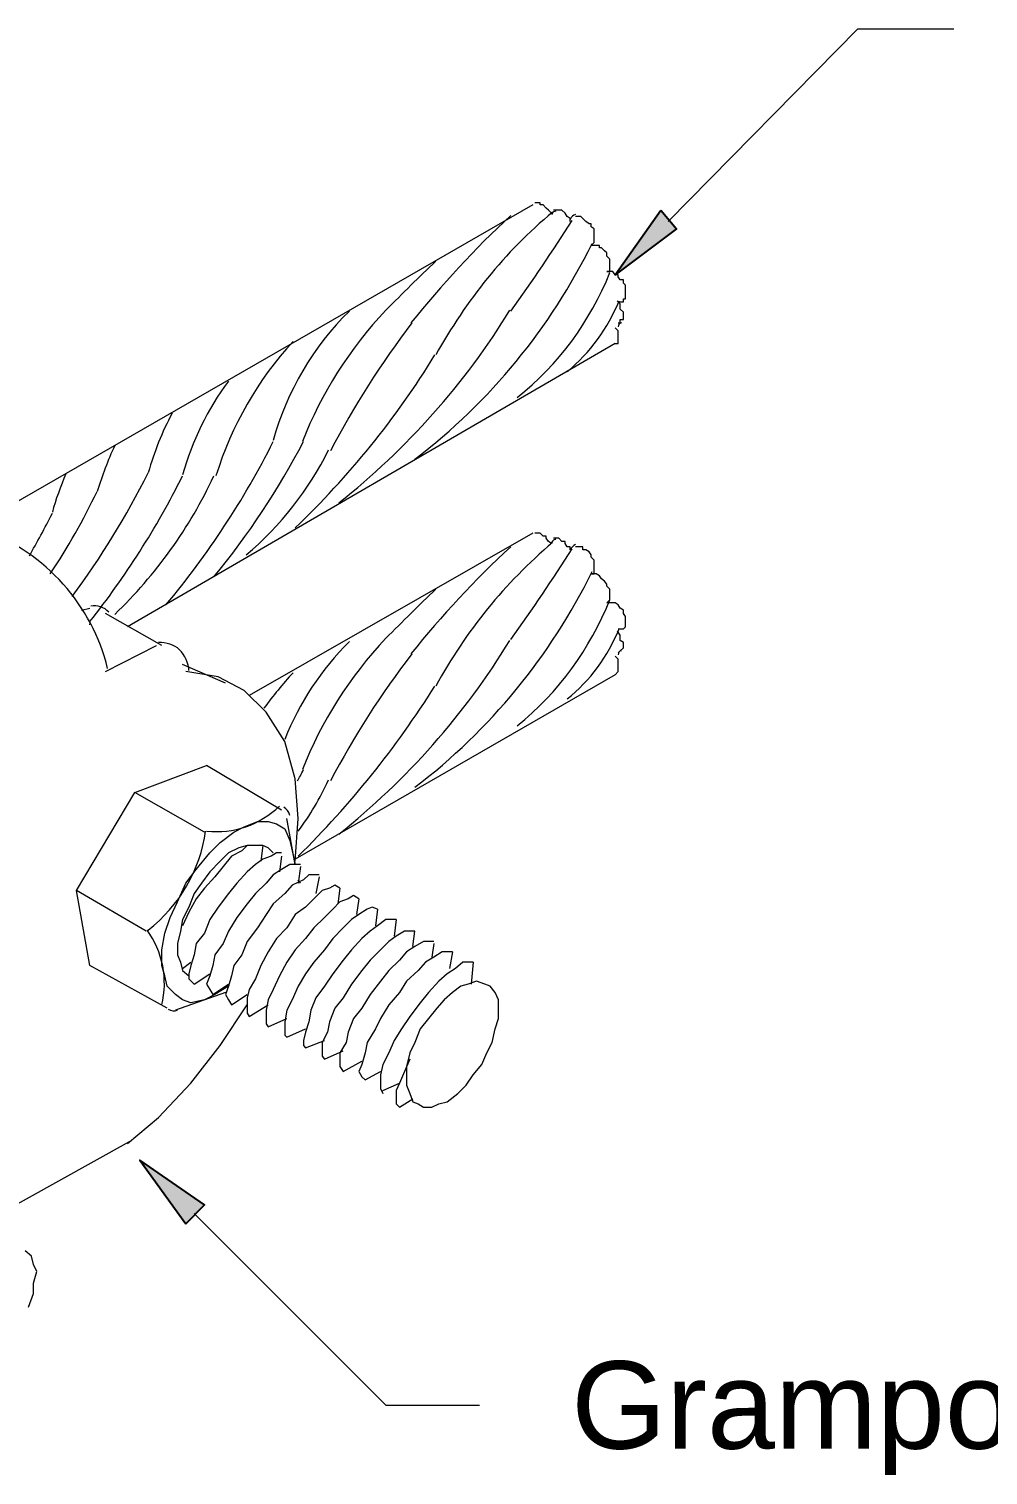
# Model space of a CAD drawing. Header units: millimetres. Extents: x 53 to 176, y -29 to 32.
# Drawn here: x 129.773 to 131.059, y -25.135 to -23.196 of the extents above; entities that cross this region are included whole.
import ezdxf

# ---------------------------------------------------------------- set-up
doc = ezdxf.new("R2010")
doc.units = ezdxf.units.MM
doc.layers.add('16 - Sistema de aterramento', color=6, linetype='Continuous')
doc.styles.add('Arial0', font='arial.ttf', dxfattribs={"height": 3.14658})

msp = doc.modelspace()

# ---------------------------------------------------------------- hatches: boundary and pattern name
at = {"layer": '16 - Sistema de aterramento', "true_color": 0x000007}
for points in [[(130.6203, -23.4389), (130.6413, -23.4641), (130.5589, -23.5255)], [(129.9834, -24.798), (130.0086, -24.7728), (129.922, -24.7128)]]:
    msp.add_hatch(color=7, dxfattribs=at).paths.add_polyline_path(points)

# ---------------------------------------------------------------- linework, layer by layer
at = {"layer": '16 - Sistema de aterramento', "color": 7, "linetype": 'Continuous', "lineweight": 20, "true_color": 0x000007}
for points in [[(130.6301, -23.4543), (130.8843, -23.1959), (131.0128, -23.1959)], [(130.4485, -23.4319), (129.3297, -24.0758), (129.3297, -24.0758)], [(130.4737, -23.4431), (130.4695, -23.4389), (130.4667, -23.4361), (130.4625, -23.4319), (130.4583, -23.4319), (130.4583, -23.4291), (130.4555, -23.4291), (130.4513, -23.4291)], [(130.4988, -23.4543), (130.4988, -23.4501), (130.4946, -23.4473), (130.4918, -23.4431), (130.4877, -23.4389), (130.4835, -23.4389), (130.4807, -23.4389), (130.4765, -23.4389)], [(130.5631, -23.5618), (130.5659, -23.5618), (130.5701, -23.5618), (130.5701, -23.5576), (130.5729, -23.5576), (130.5729, -23.5535), (130.5729, -23.5507), (130.5729, -23.5465), (130.5729, -23.5437), (130.5729, -23.5395), (130.5701, -23.5367), (130.5701, -23.5325), (130.5659, -23.5325), (130.5631, -23.5283), (130.5631, -23.5255), (130.5589, -23.5255), (130.5561, -23.5213), (130.5519, -23.5213), (130.5477, -23.5213), (130.5519, -23.5213), (130.5519, -23.5185), (130.5519, -23.5143), (130.5519, -23.5116), (130.5519, -23.5074), (130.5519, -23.5046), (130.5477, -23.5004), (130.5477, -23.4962), (130.5449, -23.4934), (130.5407, -23.4892), (130.5379, -23.4892), (130.5379, -23.4864), (130.5337, -23.4864), (130.531, -23.4864), (130.5268, -23.4864), (130.531, -23.4822), (130.531, -23.4794), (130.531, -23.4752), (130.531, -23.4724), (130.531, -23.4683), (130.531, -23.4641), (130.5268, -23.4613), (130.5268, -23.4571), (130.524, -23.4571), (130.5198, -23.4543), (130.5156, -23.4501), (130.5128, -23.4473), (130.5086, -23.4473), (130.5058, -23.4473)], [(130.5631, -23.5618), (130.5617, -23.5604), (130.5617, -23.5604)], [(130.5631, -23.5898), (130.5659, -23.5898), (130.5659, -23.5856), (130.5701, -23.5856), (130.5701, -23.5828), (130.5701, -23.5786), (130.5701, -23.5758), (130.5659, -23.5716), (130.5659, -23.5688), (130.5659, -23.5646), (130.5631, -23.5618)], [(130.5589, -23.6177), (130.5631, -23.6177), (130.5631, -23.6149), (130.5631, -23.6107), (130.5631, -23.6079), (130.5631, -23.6037), (130.5631, -23.6009), (130.5589, -23.5968)], [(130.5589, -23.6177), (129.9052, -23.9976), (129.9052, -23.9976)], [(130.4485, -23.8719), (130.0686, -24.0898), (130.0686, -24.0898)], [(130.4737, -23.8859), (130.4695, -23.8831), (130.4667, -23.8789), (130.4667, -23.8761), (130.4625, -23.8761), (130.4583, -23.8719), (130.4555, -23.8719), (130.4513, -23.8719)], [(130.4988, -23.8943), (130.4988, -23.8901), (130.4946, -23.8901), (130.4918, -23.8859), (130.4918, -23.8831), (130.4877, -23.8831), (130.4835, -23.8789), (130.4807, -23.8789), (130.4765, -23.8789)], [(130.5631, -24.0004), (130.5659, -24.0004), (130.5701, -24.0004), (130.5729, -23.9976), (130.5729, -23.9934), (130.5729, -23.9906), (130.5729, -23.9865), (130.5729, -23.9837), (130.5701, -23.9795), (130.5701, -23.9753), (130.5659, -23.9725), (130.5631, -23.9683), (130.5589, -23.9655), (130.5561, -23.9655), (130.5519, -23.9655), (130.5477, -23.9655), (130.5519, -23.9613), (130.5519, -23.9585), (130.5519, -23.9543), (130.5519, -23.9515), (130.5519, -23.9473), (130.5477, -23.9432), (130.5477, -23.9404), (130.5449, -23.9362), (130.5407, -23.9334), (130.5379, -23.9292), (130.5337, -23.9264), (130.531, -23.9264), (130.5268, -23.9264), (130.531, -23.9264), (130.531, -23.9222), (130.531, -23.9194), (130.531, -23.9152), (130.531, -23.911), (130.531, -23.9082), (130.5268, -23.904), (130.5268, -23.9012), (130.524, -23.8971), (130.5198, -23.8943), (130.5156, -23.8943), (130.5156, -23.8901), (130.5128, -23.8901), (130.5086, -23.8901), (130.5058, -23.8901)], [(129.8437, -23.9753), (129.8549, -23.9725), (129.8549, -23.9725)], [(129.9513, -24.0228), (129.8759, -23.9795), (129.8759, -23.9795)], [(130.5631, -24.0046), (130.5617, -24.0032), (130.5617, -24.0032)], [(130.5631, -24.0325), (130.5659, -24.0297), (130.5701, -24.0256), (130.5701, -24.0228), (130.5701, -24.0186), (130.5659, -24.0158), (130.5659, -24.0116), (130.5659, -24.0088), (130.5631, -24.0046)], [(129.8759, -24.0577), (129.9443, -24.0228), (129.9443, -24.0228)], [(130.5589, -24.0619), (130.5631, -24.0577), (130.5631, -24.0549), (130.5631, -24.0507), (130.5631, -24.0479), (130.5631, -24.0437), (130.5631, -24.0409), (130.5589, -24.0367)], [(130.0365, -24.073), (129.9792, -24.0479), (129.9792, -24.0479)], [(130.1301, -24.3119), (130.1343, -24.2546), (130.1301, -24.2016), (130.1161, -24.1513), (130.091, -24.1122), (130.0616, -24.0828), (130.0267, -24.0647), (129.9834, -24.0577)], [(130.5589, -24.0619), (130.1301, -24.3091), (130.1301, -24.3091)], [(129.8549, -24.4516), (129.8368, -24.351), (129.915, -24.2197), (130.0114, -24.1834)], [(130.1119, -24.2435), (130.0114, -24.1834), (130.0114, -24.1834)], [(130.0086, -24.2728), (129.915, -24.2197), (129.915, -24.2197)], [(130.0407, -24.4795), (130.0225, -24.4907), (130.0086, -24.4977), (129.9904, -24.5019), (129.9792, -24.4977), (129.9695, -24.4907), (129.9583, -24.4795), (129.9555, -24.4655), (129.9513, -24.4516), (129.9513, -24.4306), (129.9555, -24.4083), (129.9625, -24.3873), (129.9723, -24.3664), (129.9834, -24.3412), (129.9974, -24.3231), (130.0155, -24.3007), (130.0295, -24.2868), (130.0477, -24.2728), (130.0616, -24.2658), (130.0798, -24.2588), (130.0938, -24.2588), (130.1049, -24.2616), (130.1161, -24.2686), (130.1231, -24.284), (130.1259, -24.2979), (130.1301, -24.3161), (130.1189, -24.2546)], [(130.1008, -24.3007), (130.0938, -24.2937), (130.0868, -24.2909), (130.077, -24.2909), (130.0658, -24.2909), (130.0547, -24.2937), (130.0407, -24.3007), (130.0295, -24.3119), (130.0155, -24.3259), (130.0044, -24.3412), (129.9946, -24.3552), (129.9876, -24.3734), (129.9792, -24.3901), (129.9764, -24.4055), (129.9723, -24.4222), (129.9723, -24.4376), (129.9764, -24.4474), (129.9792, -24.4586), (129.9876, -24.4655)], [(130.0658, -24.2909), (130.0588, -24.2979), (130.0449, -24.3049), (130.0337, -24.3189), (130.0225, -24.3328), (130.0086, -24.3482), (129.9974, -24.3622), (129.9876, -24.3803), (129.9792, -24.3985)], [(130.0658, -24.2909), (130.0588, -24.2979), (130.0449, -24.3049), (130.0337, -24.3189), (130.0225, -24.3328), (130.0086, -24.3482), (129.9974, -24.3622), (129.9876, -24.3803), (129.9792, -24.3985)], [(130.0868, -24.2909), (130.084, -24.3119), (130.084, -24.3119)], [(130.0868, -24.2909), (130.084, -24.3119), (130.084, -24.3119)], [(130.1119, -24.3007), (130.1049, -24.3007), (130.098, -24.3049), (130.0868, -24.3091), (130.077, -24.3161), (130.0658, -24.3259), (130.0519, -24.3412), (130.0407, -24.3552), (130.0267, -24.3734), (130.0155, -24.3901), (130.0086, -24.4083), (129.9974, -24.4222), (129.9946, -24.4376), (129.9904, -24.4516), (129.9876, -24.4627), (129.9876, -24.4697), (129.9946, -24.4767), (130.0155, -24.4627)], [(130.1119, -24.3049), (130.1091, -24.3259), (130.1091, -24.3259)], [(130.1371, -24.3161), (130.1301, -24.3161), (130.1231, -24.3161), (130.1119, -24.3231), (130.1008, -24.3301), (130.091, -24.3412), (130.077, -24.3552), (130.0658, -24.3692), (130.0519, -24.3873), (130.0407, -24.4055), (130.0337, -24.4222), (130.0225, -24.4376), (130.0197, -24.4516), (130.0155, -24.4655), (130.0114, -24.4767), (130.0155, -24.4837), (130.0197, -24.4907)], [(130.1622, -24.3301), (130.158, -24.3301), (130.1482, -24.3301), (130.1413, -24.337), (130.1259, -24.344), (130.1161, -24.3552), (130.1008, -24.3692), (130.091, -24.3831), (130.0798, -24.4013), (130.0658, -24.4194), (130.0588, -24.4376), (130.0477, -24.4516), (130.0449, -24.4655), (130.0407, -24.4795), (130.0365, -24.4907), (130.0407, -24.4977), (130.0449, -24.5046)], [(130.1371, -24.3189), (130.1343, -24.3412), (130.1343, -24.3412)], [(130.1622, -24.3328), (130.158, -24.3552), (130.158, -24.3552)], [(129.9303, -24.4055), (129.8368, -24.351), (129.8368, -24.351)], [(130.1901, -24.3482), (130.1832, -24.344), (130.1762, -24.3482), (130.1664, -24.351), (130.1552, -24.3622), (130.1441, -24.3734), (130.1301, -24.3831), (130.1189, -24.4013), (130.1049, -24.4153), (130.0938, -24.4334), (130.084, -24.4516), (130.077, -24.4697), (130.0686, -24.4837), (130.0658, -24.4949), (130.0658, -24.5046), (130.0658, -24.5158), (130.0686, -24.52)], [(130.1371, -24.3412), (130.1343, -24.337), (130.1343, -24.337)], [(130.1901, -24.3482), (130.1874, -24.3692), (130.1874, -24.3692)], [(130.2153, -24.3622), (130.2083, -24.358), (130.2013, -24.3622), (130.1901, -24.3664), (130.1804, -24.3761), (130.1692, -24.3873), (130.1552, -24.4013), (130.1441, -24.4153), (130.1301, -24.4306), (130.1189, -24.4474), (130.1091, -24.4655), (130.1008, -24.4837), (130.0938, -24.4977), (130.091, -24.5116), (130.091, -24.5228), (130.091, -24.5298), (130.0938, -24.534)], [(130.2404, -24.3761), (130.2334, -24.3734), (130.2265, -24.3761), (130.2153, -24.3831), (130.2055, -24.3901), (130.1943, -24.4013), (130.1804, -24.4153), (130.1692, -24.4306), (130.1552, -24.4474), (130.1441, -24.4627), (130.1343, -24.4795), (130.1259, -24.4977), (130.1189, -24.5116), (130.1161, -24.527), (130.1161, -24.5368), (130.1161, -24.5452), (130.1189, -24.5479)], [(130.2153, -24.3622), (130.2125, -24.3831), (130.2125, -24.3831)], [(130.2656, -24.3901), (130.2586, -24.3901), (130.2516, -24.3901), (130.2404, -24.3985), (130.2307, -24.4055), (130.2195, -24.4153), (130.2055, -24.4306), (130.1943, -24.4446), (130.1804, -24.4627), (130.1692, -24.4795), (130.158, -24.4949), (130.151, -24.5116), (130.1482, -24.527), (130.1441, -24.541), (130.1413, -24.5521), (130.1413, -24.5591), (130.1441, -24.5619)], [(130.2404, -24.3761), (130.2376, -24.3985), (130.2376, -24.3985)], [(130.2656, -24.3901), (130.2628, -24.4125), (130.2628, -24.4125)], [(130.2879, -24.4264), (130.2907, -24.4055), (130.2837, -24.4055), (130.2767, -24.4055), (130.2656, -24.4125), (130.2558, -24.4194), (130.2446, -24.4306), (130.2307, -24.4446), (130.2195, -24.4586), (130.2055, -24.4767), (130.1943, -24.4949), (130.1832, -24.5088), (130.1762, -24.527), (130.1734, -24.541), (130.1664, -24.5549), (130.1664, -24.5661), (130.1664, -24.5731), (130.1692, -24.5773), (130.1943, -24.5661)], [(130.3159, -24.4194), (130.3089, -24.4194), (130.3019, -24.4194), (130.2907, -24.4264), (130.2795, -24.4334), (130.2698, -24.4446), (130.2558, -24.4586), (130.2446, -24.4725), (130.2307, -24.4907), (130.2195, -24.5088), (130.2083, -24.5228), (130.2013, -24.541), (130.1985, -24.5549), (130.1901, -24.5689), (130.1901, -24.5801), (130.1901, -24.5871), (130.1943, -24.594)], [(130.3159, -24.4222), (130.3131, -24.4404), (130.3131, -24.4404)], [(129.9583, -24.5088), (129.8549, -24.4516), (129.8549, -24.4516)], [(129.9792, -24.4558), (129.9904, -24.4474), (129.9904, -24.4474)], [(129.9792, -24.4558), (129.9904, -24.4474), (129.9904, -24.4474)], [(130.341, -24.4334), (130.334, -24.4334), (130.327, -24.4334), (130.3159, -24.4404), (130.3047, -24.4474), (130.2949, -24.4586), (130.2795, -24.4725), (130.2698, -24.4879), (130.2558, -24.5046), (130.2446, -24.5228), (130.2376, -24.5368), (130.2265, -24.5549), (130.2237, -24.5689), (130.2195, -24.5843), (130.2153, -24.594), (130.2195, -24.601), (130.2237, -24.6052)], [(130.3689, -24.4474), (130.3619, -24.4474), (130.355, -24.4474), (130.3452, -24.4558), (130.334, -24.4627), (130.3228, -24.4725), (130.3089, -24.4879), (130.2977, -24.5019), (130.2837, -24.52), (130.2726, -24.5368), (130.2628, -24.5521), (130.2558, -24.5689), (130.2474, -24.5843), (130.2446, -24.5982), (130.2446, -24.6094), (130.2446, -24.6164), (130.2474, -24.6234)], [(130.341, -24.4334), (130.3368, -24.4558), (130.3368, -24.4558)], [(130.3689, -24.4474), (130.3661, -24.4767), (130.3661, -24.4767)], [(130.0365, -24.4879), (129.9695, -24.5116), (129.9695, -24.5116)], [(130.0197, -24.4907), (130.0407, -24.4767), (130.0407, -24.4767)], [(129.9052, -24.6904), (129.9471, -24.6555), (129.9904, -24.6094), (130.0295, -24.5591), (130.0658, -24.5046)], [(130.0449, -24.5046), (130.0658, -24.4907), (130.0658, -24.4907)], [(130.0686, -24.52), (130.0938, -24.5046), (130.0938, -24.5046)], [(130.0938, -24.534), (130.1189, -24.5228), (130.1189, -24.5228)], [(130.1189, -24.5479), (130.1441, -24.5368), (130.1441, -24.5368)], [(130.1441, -24.5619), (130.1692, -24.5521), (130.1692, -24.5521)], [(130.1943, -24.594), (130.2195, -24.5801), (130.2195, -24.5801)], [(130.2837, -24.5773), (130.2767, -24.594), (130.2698, -24.6094), (130.2656, -24.6192), (130.2656, -24.6304), (130.2656, -24.6373), (130.2698, -24.6415), (130.2879, -24.6304)], [(130.2237, -24.6052), (130.2446, -24.594), (130.2446, -24.594)], [(130.2474, -24.6192), (130.2698, -24.6094), (130.2698, -24.6094)], [(129.7222, -24.791), (129.908, -24.6876), (129.908, -24.6876)], [(129.9946, -24.784), (130.2516, -25.041), (130.3773, -25.041)], [(129.7725, -24.9097), (129.7795, -24.8915), (129.7795, -24.8776), (129.7837, -24.8622), (129.7795, -24.8524), (129.7767, -24.8413), (129.7683, -24.8343)]]:
    msp.add_lwpolyline(points, dxfattribs=at)
at = {"layer": '16 - Sistema de aterramento', "color": 7, "linetype": 'Continuous', "lineweight": -2, "true_color": 0x000007}
for points in [[(130.6203, -23.4389), (130.6413, -23.4641), (130.5589, -23.5255)], [(129.9834, -24.798), (130.0086, -24.7728), (129.922, -24.7128)]]:
    msp.add_lwpolyline(points, close=True, dxfattribs=at)
at = {"layer": '16 - Sistema de aterramento', "color": 7, "linetype": 'Continuous', "lineweight": 20, "true_color": 0x000007}
msp.add_lwpolyline([(130.2949, -24.6373), (130.3019, -24.6415), (130.3131, -24.6415), (130.3228, -24.6373), (130.334, -24.6345), (130.348, -24.6234), (130.3592, -24.6122), (130.3689, -24.5982), (130.3801, -24.5843), (130.3871, -24.5689), (130.3941, -24.5549), (130.3983, -24.5368), (130.4025, -24.5228), (130.4025, -24.5088), (130.4025, -24.4977), (130.3983, -24.4879), (130.3913, -24.4795), (130.3843, -24.4767), (130.3731, -24.4725), (130.3619, -24.4767), (130.3522, -24.4795), (130.341, -24.4879), (130.3298, -24.4977), (130.32, -24.5088), (130.3089, -24.5228), (130.2977, -24.5368), (130.2907, -24.5549), (130.2837, -24.5689), (130.2795, -24.5871), (130.2795, -24.601), (130.2795, -24.6122), (130.2837, -24.6234), (130.2879, -24.6345)], close=True, dxfattribs=at)
for points in [[(130.4751, -23.4417), (130.4108, -23.4948), (130.3592, -23.5604), (130.3186, -23.6331)], [(130.4793, -23.4403), (130.4779, -23.4403), (130.4751, -23.4417), (130.4737, -23.4445)], [(130.4192, -23.4459), (130.3703, -23.4906), (130.327, -23.5395), (130.2851, -23.5898)], [(130.4192, -23.5744), (130.4485, -23.5339), (130.4751, -23.4934), (130.5016, -23.4529)], [(130.5058, -23.4445), (130.503, -23.4459), (130.5002, -23.4473), (130.4988, -23.4515)], [(130.2907, -23.7727), (130.3913, -23.6959), (130.4723, -23.5968), (130.5282, -23.4836)], [(130.3186, -23.5074), (130.2963, -23.5283), (130.274, -23.5507), (130.2516, -23.573)], [(130.4276, -23.6903), (130.4835, -23.6456), (130.5254, -23.5884), (130.5519, -23.5227)], [(130.2027, -23.5744), (130.1538, -23.6219), (130.1189, -23.682), (130.1008, -23.7476)], [(130.2516, -23.573), (130.2027, -23.6247), (130.165, -23.6848), (130.1399, -23.749)], [(130.1887, -23.8314), (130.2795, -23.7588), (130.3578, -23.6722), (130.4178, -23.573)], [(130.4946, -23.6554), (130.5254, -23.6303), (130.5491, -23.5968), (130.5645, -23.5604)], [(130.2865, -23.5898), (130.246, -23.6442), (130.2083, -23.7015), (130.1776, -23.7616)], [(130.5673, -23.5898), (130.5645, -23.5912), (130.5631, -23.5926), (130.5631, -23.5954)], [(130.1273, -23.6149), (130.0798, -23.6666), (130.0449, -23.728), (130.0239, -23.7951)], [(130.1301, -23.8649), (130.2013, -23.7965), (130.2656, -23.7183), (130.3172, -23.6331)], [(130.0407, -23.668), (130.0128, -23.7057), (129.9918, -23.749), (129.9792, -23.7937)], [(129.9653, -23.7113), (129.9513, -23.7364), (129.9415, -23.763), (129.9331, -23.7909)], [(129.9569, -23.9683), (130.0128, -23.9012), (130.0616, -23.8272), (130.1008, -23.749)], [(130.0211, -23.9306), (130.0672, -23.8747), (130.1077, -23.8133), (130.1413, -23.749)], [(129.8884, -23.7546), (129.8787, -23.7741), (129.8717, -23.7951), (129.8647, -23.816)], [(130.0644, -23.9012), (130.1105, -23.8621), (130.1482, -23.8146), (130.1748, -23.7602)], [(129.8228, -23.7923), (129.8158, -23.8091), (129.8088, -23.8272), (129.8046, -23.844)], [(129.8312, -23.9571), (129.8703, -23.904), (129.9038, -23.8496), (129.9331, -23.7909)], [(129.8549, -23.9906), (129.9024, -23.9306), (129.9443, -23.8649), (129.9792, -23.7951)], [(129.8884, -23.9809), (129.9429, -23.9278), (129.989, -23.8649), (130.0211, -23.7951)], [(129.8018, -23.9264), (129.8256, -23.8915), (129.8465, -23.8538), (129.8647, -23.816)], [(129.7739, -23.9026), (129.7837, -23.8845), (129.7949, -23.8649), (129.8046, -23.8454)], [(129.8787, -24.0535), (129.8577, -23.9683), (129.7963, -23.8985), (129.7125, -23.8677)], [(130.4751, -23.8845), (130.4108, -23.939), (130.3592, -24.0032), (130.3186, -24.0772)], [(130.4793, -23.8803), (130.4779, -23.8803), (130.4751, -23.8817), (130.4737, -23.8845)], [(130.5058, -23.8873), (130.503, -23.8887), (130.5002, -23.8915), (130.4988, -23.8943)], [(130.4192, -23.8901), (130.3703, -23.9348), (130.327, -23.9823), (130.2851, -24.0339)], [(130.4192, -24.0144), (130.4485, -23.9739), (130.4751, -23.9334), (130.5016, -23.8929)], [(130.2907, -24.2127), (130.3913, -24.1359), (130.4723, -24.0367), (130.5282, -23.9236)], [(130.3186, -23.9473), (130.2963, -23.9683), (130.274, -23.9906), (130.2516, -24.013)], [(130.4276, -24.1303), (130.4835, -24.0856), (130.5254, -24.027), (130.5519, -23.9613)], [(129.8801, -23.9781), (129.8745, -23.9711), (129.8647, -23.9683), (129.8563, -23.9697)], [(129.8549, -23.9948), (129.8549, -23.9948), (129.8549, -23.9934), (129.8549, -23.9934)], [(130.4946, -24.094), (130.5254, -24.0703), (130.5491, -24.0367), (130.5645, -24.0004)], [(130.2027, -24.0172), (130.165, -24.0549), (130.1357, -24.0996), (130.1161, -24.1485)], [(130.2516, -24.013), (130.2027, -24.0647), (130.165, -24.1247), (130.1399, -24.189)], [(130.1887, -24.2756), (130.2795, -24.2029), (130.3578, -24.115), (130.4178, -24.0158)], [(130.2865, -24.0339), (130.246, -24.087), (130.2083, -24.1443), (130.1776, -24.2043)], [(130.5673, -24.0297), (130.5645, -24.0297), (130.5631, -24.0325), (130.5631, -24.0353)], [(130.1273, -24.0591), (130.1133, -24.0744), (130.1008, -24.0898), (130.0882, -24.1066)], [(130.1343, -24.3049), (130.2041, -24.2365), (130.2656, -24.1596), (130.3172, -24.0772)], [(130.1329, -24.2043), (130.1357, -24.2002), (130.1385, -24.1946), (130.1413, -24.189)], [(130.1343, -24.2714), (130.1496, -24.2504), (130.1636, -24.2281), (130.1748, -24.2029)], [(130.0114, -24.2714), (130.0477, -24.2756), (130.0826, -24.263), (130.1091, -24.2379)], [(130.1231, -24.2504), (130.1217, -24.2449), (130.1189, -24.2421), (130.1147, -24.2393)], [(129.9331, -24.4041), (129.975, -24.372), (130.003, -24.3231), (130.01, -24.2714)], [(129.9513, -24.5046), (129.9597, -24.4697), (129.9527, -24.4334), (129.9317, -24.4041)], [(129.9597, -24.5102), (129.9639, -24.513), (129.9681, -24.513), (129.9723, -24.5116)]]:
    msp.add_open_spline(points, degree=3, dxfattribs=at)
msp.add_open_spline([(129.9876, -24.0563), (129.9876, -24.0465), (129.982, -24.0353), (129.975, -24.0284), (129.975, -24.0284), (129.9681, -24.0214), (129.9569, -24.0186), (129.9471, -24.0186)], degree=3, knots=[0, 0, 0, 0, 0.125, 0.125, 0.125, 0.125001, 1, 1, 1, 1], dxfattribs=at)

# ---------------------------------------------------------------- texts
at = {"layer": '16 - Sistema de aterramento', "color": 7, "true_color": 0x000007, "style": 'Arial0'}
msp.add_text('Grampo Estanhado GTDU 3/8"', height=0.117325, dxfattribs=at).set_placement((130.5002, -25.0996))

doc.saveas('drawing.dxf')
